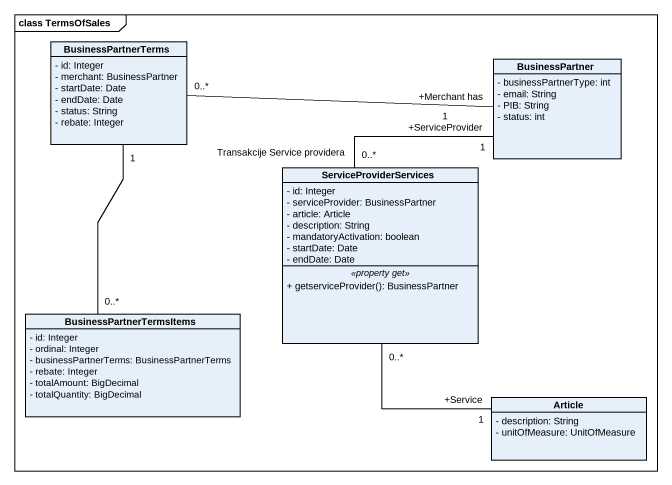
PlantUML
@startuml
mainframe class TermsOfSales
hide circle
hide empty members
skinparam classAttributeIconSize 0
class BusinessPartnerTerms {
  - id: Integer
  - merchant: BusinessPartner
  - startDate: Date
  - endDate: Date
  - status: String
  - rebate: Integer
}
class BusinessPartner {
  - businessPartnerType: int
  - email: String
  - PIB: String
  - status: int
}
class ServiceProviderServices {
  - id: Integer
  - serviceProvider: BusinessPartner
  - article: Article
  - description: String
  - mandatoryActivation: boolean
  - startDate: Date
  - endDate: Date
  .. <<property get>> ..
  + getserviceProvider(): BusinessPartner
}
class BusinessPartnerTermsItems {
  - id: Integer
  - ordinal: Integer
  - businessPartnerTerms: BusinessPartnerTerms
  - rebate: Integer
  - totalAmount: BigDecimal
  - totalQuantity: BigDecimal
}
class Article {
  - description: String
  - unitOfMeasure: UnitOfMeasure
}
BusinessPartnerTerms "1" -- "0..*" BusinessPartnerTermsItems
BusinessPartner "+Merchant has\n1" -left- "0..*" BusinessPartnerTerms
BusinessPartner "+ServiceProvider\n1" -- "0..*" ServiceProviderServices : Transakcije Service providera
Article "+Service\n1" -up- "0..*" ServiceProviderServices
@enduml
